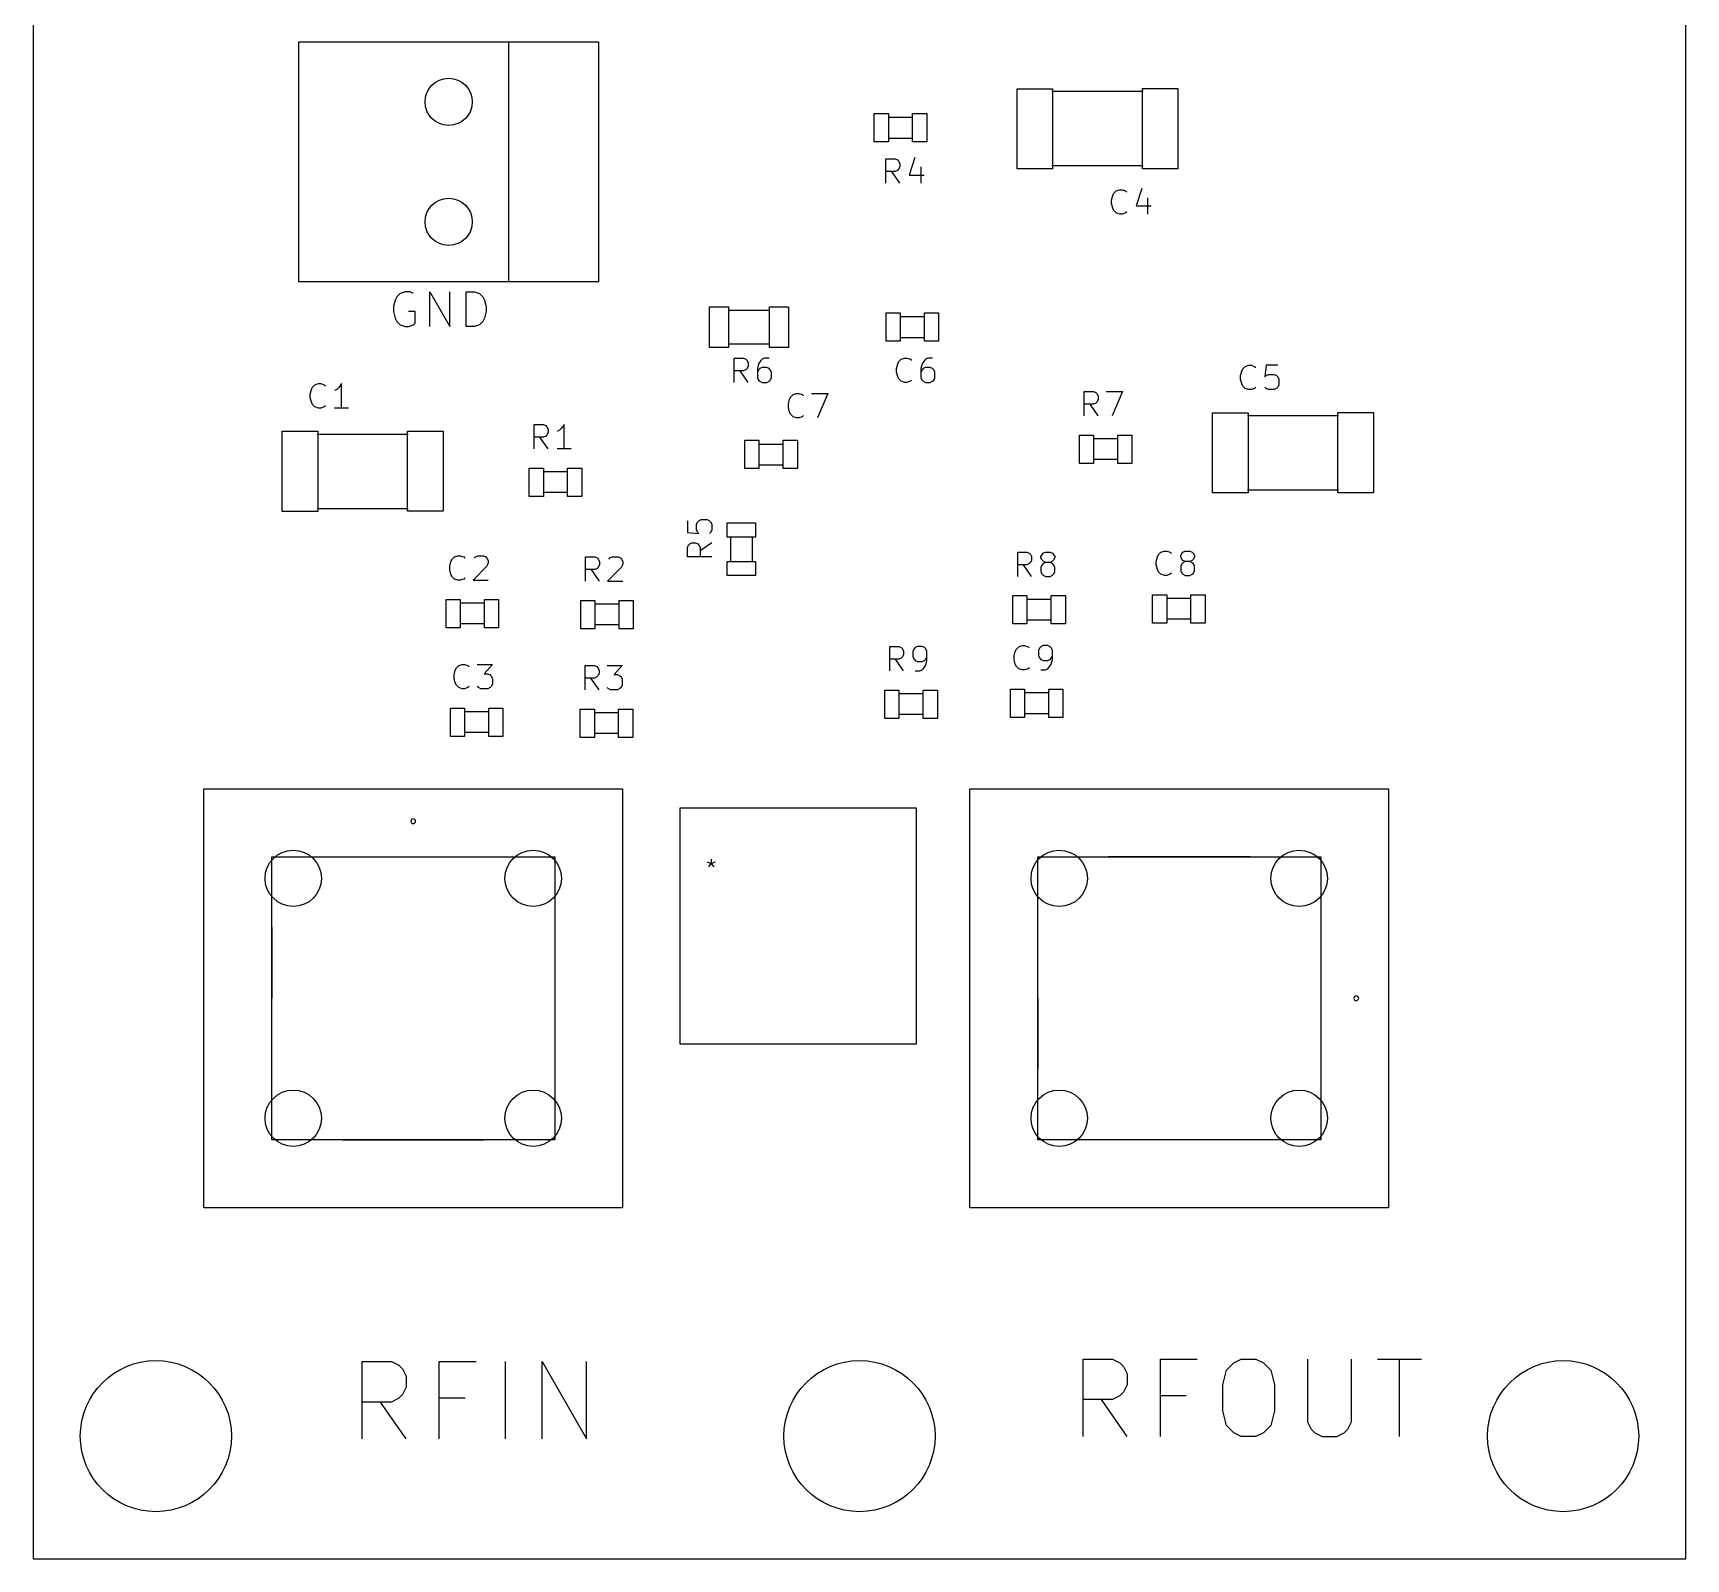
# Model space of a CAD drawing. Header units: millimetres. Extents: x 0 to 35, y 0 to 64.9.
# Drawn here: x 0 to 35, y 0 to 32.31 of the extents above; entities that cross this region are included whole.
import ezdxf

# ---------------------------------------------------------------- set-up
doc = ezdxf.new("R2010")
doc.units = ezdxf.units.MM
for name, color, linetype, true_color in [('Edge.Cuts', 254, 'CONTINUOUS', 0xd0d2cd), ('F.Fab', 9, 'CONTINUOUS', 0xafafaf), ('F.Silkscreen', 41, 'CONTINUOUS', 0xf2eda1)]:
    doc.layers.add(name, color=color, linetype=linetype, true_color=true_color)

msp = doc.modelspace()

# ---------------------------------------------------------------- linework, layer by layer
at = {"layer": 'Edge.Cuts', "linetype": 'CONTINUOUS'}
for p, q in [((0, 60), (0, 0)), ((35, 0), (35, 60)), ((0, 0), (35, 0))]:
    msp.add_line(p, q, dxfattribs=at)
at = {"layer": 'Edge.Cuts'}
for centre, radius in [((8.8, 30.85), 0.5), ((8.8, 28.31), 0.5), ((5.51, 14.41), 0.5969), ((10.59, 14.41), 0.5969), ((21.73, 14.41), 0.5969), ((26.81, 14.41), 0.5969), ((5.51, 9.33), 0.5969), ((10.59, 9.33), 0.5969), ((21.73, 9.33), 0.5969), ((26.81, 9.33), 0.5969), ((2.6, 2.6), 1.599999), ((17.5, 2.6), 1.599999), ((32.4, 2.6), 1.599999)]:
    msp.add_circle(centre, radius, dxfattribs=at)
at = {"layer": 'F.Fab', "linetype": 'CONTINUOUS'}
for p, q in [((20.8382, 29.4291), (20.8382, 31.1291)), ((20.8382, 31.1291), (21.5883, 31.1291)), ((23.505, 31.067), (21.575, 31.067)), ((21.5883, 31.1291), (21.5883, 29.4291)), ((23.4917, 29.4309), (23.4917, 31.1309)), ((23.4917, 31.1309), (24.2418, 31.1309)), ((24.2418, 31.1309), (24.2418, 29.4309)), ((17.8112, 30.0049), (17.8112, 30.6048)), ((17.8112, 30.6048), (18.1112, 30.6048)), ((18.1112, 30.6048), (18.1112, 30.0049)), ((18.125, 30.524), (18.615, 30.524)), ((18.624, 30.0049), (18.624, 30.6048)), ((18.624, 30.6048), (18.924, 30.6048)), ((18.924, 30.6048), (18.924, 30.0049)), ((18.1112, 30.0049), (17.8112, 30.0049)), ((18.615, 30.076), (18.125, 30.076)), ((18.924, 30.0049), (18.624, 30.0049)), ((21.5883, 29.4291), (20.8382, 29.4291)), ((23.505, 29.493), (21.575, 29.493)), ((24.2418, 29.4309), (23.4917, 29.4309)), ((14.3218, 25.6482), (14.3218, 26.5118)), ((14.3218, 26.5118), (14.7282, 26.5118)), ((15.592, 26.436), (14.728, 26.436)), ((14.7282, 26.5118), (14.7282, 25.6482)), ((15.5918, 25.6482), (15.5918, 26.5118)), ((15.5918, 26.5118), (15.9982, 26.5118)), ((15.9982, 26.5118), (15.9982, 25.6482)), ((18.0612, 25.7849), (18.0612, 26.3848)), ((18.0612, 26.3848), (18.3612, 26.3848)), ((18.3612, 26.3848), (18.3612, 25.7849)), ((18.375, 26.304), (18.865, 26.304)), ((18.874, 25.7849), (18.874, 26.3848)), ((18.874, 26.3848), (19.174, 26.3848)), ((19.174, 26.3848), (19.174, 25.7849)), ((14.7282, 25.6482), (14.3218, 25.6482)), ((14.728, 25.724), (15.592, 25.724)), ((15.9982, 25.6482), (15.5918, 25.6482)), ((18.3612, 25.7849), (18.0612, 25.7849)), ((18.865, 25.856), (18.375, 25.856)), ((19.174, 25.7849), (18.874, 25.7849)), ((24.9782, 22.5691), (24.9782, 24.2691)), ((24.9782, 24.2691), (25.7283, 24.2691)), ((25.715, 24.207), (27.645, 24.207)), ((25.7283, 24.2691), (25.7283, 22.5691)), ((27.6317, 22.5709), (27.6317, 24.2709)), ((27.6317, 24.2709), (28.3818, 24.2709)), ((28.3818, 24.2709), (28.3818, 22.5709)), ((5.2782, 22.1791), (5.2782, 23.8791)), ((5.2782, 23.8791), (6.0283, 23.8791)), ((6.015, 23.817), (7.945, 23.817)), ((6.0283, 23.8791), (6.0283, 22.1791)), ((7.9317, 22.1809), (7.9317, 23.8809)), ((7.9317, 23.8809), (8.6818, 23.8809)), ((8.6818, 23.8809), (8.6818, 22.1809)), ((15.0712, 23.0849), (15.0712, 23.6848)), ((15.0712, 23.6848), (15.3712, 23.6848)), ((15.3712, 23.6848), (15.3712, 23.0849)), ((15.385, 23.604), (15.875, 23.604)), ((15.884, 23.0849), (15.884, 23.6848)), ((15.884, 23.6848), (16.184, 23.6848)), ((16.184, 23.6848), (16.184, 23.0849)), ((22.156, 23.1952), (22.156, 23.7951)), ((22.156, 23.7951), (22.456, 23.7951)), ((22.456, 23.7951), (22.456, 23.1952)), ((22.465, 23.724), (22.955, 23.724)), ((22.9688, 23.1952), (22.9688, 23.7951)), ((22.9688, 23.7951), (23.2688, 23.7951)), ((23.2688, 23.7951), (23.2688, 23.1952)), ((15.875, 23.156), (15.385, 23.156)), ((22.456, 23.1952), (22.156, 23.1952)), ((22.955, 23.276), (22.465, 23.276)), ((23.2688, 23.1952), (22.9688, 23.1952)), ((10.506, 22.4952), (10.506, 23.0951)), ((10.506, 23.0951), (10.806, 23.0951)), ((10.806, 23.0951), (10.806, 22.4952)), ((10.815, 23.024), (11.305, 23.024)), ((11.3188, 22.4952), (11.3188, 23.0951)), ((11.3188, 23.0951), (11.6188, 23.0951)), ((11.6188, 23.0951), (11.6188, 22.4952)), ((15.3712, 23.0849), (15.0712, 23.0849)), ((16.184, 23.0849), (15.884, 23.0849)), ((10.806, 22.4952), (10.506, 22.4952)), ((11.305, 22.576), (10.815, 22.576)), ((11.6188, 22.4952), (11.3188, 22.4952)), ((25.7283, 22.5691), (24.9782, 22.5691)), ((25.715, 22.633), (27.645, 22.633)), ((28.3818, 22.5709), (27.6317, 22.5709)), ((6.0283, 22.1791), (5.2782, 22.1791)), ((6.015, 22.243), (7.945, 22.243)), ((8.6818, 22.1809), (7.9317, 22.1809)), ((14.6952, 21.634), (14.6952, 21.934)), ((14.6952, 21.934), (15.2951, 21.934)), ((15.2951, 21.934), (15.2951, 21.634)), ((15.2951, 21.634), (14.6952, 21.634)), ((14.776, 21.135), (14.776, 21.625)), ((15.224, 21.625), (15.224, 21.135)), ((14.6952, 20.8212), (14.6952, 21.1212)), ((14.6952, 21.1212), (15.2951, 21.1212)), ((15.2951, 21.1212), (15.2951, 20.8212)), ((15.2951, 20.8212), (14.6952, 20.8212)), ((8.746, 19.7152), (8.746, 20.3151)), ((8.746, 20.3151), (9.046, 20.3151)), ((9.046, 20.3151), (9.046, 19.7152)), ((9.5588, 19.7152), (9.5588, 20.3151)), ((9.5588, 20.3151), (9.8588, 20.3151)), ((9.8588, 20.3151), (9.8588, 19.7152)), ((20.746, 19.7952), (20.746, 20.3951)), ((20.746, 20.3951), (21.046, 20.3951)), ((21.046, 20.3951), (21.046, 19.7952)), ((21.055, 20.324), (21.545, 20.324)), ((21.5588, 19.7952), (21.5588, 20.3951)), ((21.5588, 20.3951), (21.8588, 20.3951)), ((21.8588, 20.3951), (21.8588, 19.7952)), ((23.706, 19.8152), (23.706, 20.4151)), ((23.706, 20.4151), (24.006, 20.4151)), ((24.006, 20.4151), (24.006, 19.8152)), ((24.015, 20.344), (24.505, 20.344)), ((24.5188, 19.8152), (24.5188, 20.4151)), ((24.5188, 20.4151), (24.8188, 20.4151)), ((24.8188, 20.4151), (24.8188, 19.8152)), ((9.055, 20.244), (9.545, 20.244)), ((11.596, 19.6952), (11.596, 20.2951)), ((11.596, 20.2951), (11.896, 20.2951)), ((11.896, 20.2951), (11.896, 19.6952)), ((11.905, 20.224), (12.395, 20.224)), ((12.4088, 19.6952), (12.4088, 20.2951)), ((12.4088, 20.2951), (12.7088, 20.2951)), ((12.7088, 20.2951), (12.7088, 19.6952)), ((9.046, 19.7152), (8.746, 19.7152)), ((9.545, 19.796), (9.055, 19.796)), ((9.8588, 19.7152), (9.5588, 19.7152)), ((11.896, 19.6952), (11.596, 19.6952)), ((12.395, 19.776), (11.905, 19.776)), ((12.7088, 19.6952), (12.4088, 19.6952)), ((21.046, 19.7952), (20.746, 19.7952)), ((21.545, 19.876), (21.055, 19.876)), ((21.8588, 19.7952), (21.5588, 19.7952)), ((24.006, 19.8152), (23.706, 19.8152)), ((24.505, 19.896), (24.015, 19.896)), ((24.8188, 19.8152), (24.5188, 19.8152)), ((18.036, 17.7952), (18.036, 18.3951)), ((18.036, 18.3951), (18.336, 18.3951)), ((18.336, 18.3951), (18.336, 17.7952)), ((18.345, 18.324), (18.835, 18.324)), ((18.8488, 17.7952), (18.8488, 18.3951)), ((18.8488, 18.3951), (19.1488, 18.3951)), ((19.1488, 18.3951), (19.1488, 17.7952)), ((20.696, 17.8152), (20.696, 18.4151)), ((20.696, 18.4151), (20.996, 18.4151)), ((20.996, 18.4151), (20.996, 17.8152)), ((21.005, 18.344), (21.495, 18.344)), ((21.5088, 17.8152), (21.5088, 18.4151)), ((21.5088, 18.4151), (21.8088, 18.4151)), ((21.8088, 18.4151), (21.8088, 17.8152)), ((8.836, 17.4152), (8.836, 18.0151)), ((8.836, 18.0151), (9.136, 18.0151)), ((9.136, 18.0151), (9.136, 17.4152)), ((9.145, 17.944), (9.635, 17.944)), ((9.6488, 17.4152), (9.6488, 18.0151)), ((9.6488, 18.0151), (9.9488, 18.0151)), ((9.9488, 18.0151), (9.9488, 17.4152)), ((11.586, 17.3952), (11.586, 17.9951)), ((11.586, 17.9951), (11.886, 17.9951)), ((11.886, 17.9951), (11.886, 17.3952)), ((11.895, 17.924), (12.385, 17.924)), ((12.3988, 17.3952), (12.3988, 17.9951)), ((12.3988, 17.9951), (12.6988, 17.9951)), ((12.6988, 17.9951), (12.6988, 17.3952)), ((18.835, 17.876), (18.345, 17.876)), ((21.495, 17.896), (21.005, 17.896)), ((18.336, 17.7952), (18.036, 17.7952)), ((19.1488, 17.7952), (18.8488, 17.7952)), ((20.996, 17.8152), (20.696, 17.8152)), ((21.8088, 17.8152), (21.5088, 17.8152)), ((9.136, 17.4152), (8.836, 17.4152)), ((9.635, 17.496), (9.145, 17.496)), ((9.9488, 17.4152), (9.6488, 17.4152)), ((11.886, 17.3952), (11.586, 17.3952)), ((12.385, 17.476), (11.895, 17.476)), ((12.6988, 17.3952), (12.3988, 17.3952)), ((3.615, 16.305), (12.485, 16.305)), ((3.615, 7.435), (3.615, 16.305)), ((12.485, 16.305), (12.485, 7.435)), ((19.835, 16.305), (28.705, 16.305)), ((19.835, 7.435), (19.835, 16.305)), ((28.705, 16.305), (28.705, 7.435)), ((13.7, 15.9), (18.7, 15.9)), ((13.7, 10.9), (13.7, 15.9)), ((18.7, 15.9), (18.7, 10.9)), ((5.053, 14.867), (11.047, 14.867)), ((5.053, 8.873), (5.053, 14.867)), ((11.047, 14.867), (11.047, 8.873)), ((21.273, 14.867), (27.267, 14.867)), ((21.273, 8.873), (21.273, 14.867)), ((27.267, 14.867), (27.267, 8.873)), ((18.7, 10.9), (13.7, 10.9)), ((11.047, 8.873), (5.053, 8.873)), ((27.267, 8.873), (21.273, 8.873)), ((12.485, 7.435), (3.615, 7.435)), ((28.705, 7.435), (19.835, 7.435))]:
    msp.add_line(p, q, dxfattribs=at)
at = {"layer": 'F.Fab'}
for centre, radius in [((8.8, 30.85), 0.5), ((8.8, 28.31), 0.5), ((5.51, 14.41), 0.5969), ((10.59, 14.41), 0.5969), ((21.73, 14.41), 0.5969), ((26.81, 14.41), 0.5969), ((5.51, 9.33), 0.5969), ((10.59, 9.33), 0.5969), ((21.73, 9.33), 0.5969), ((26.81, 9.33), 0.5969), ((2.6, 2.6), 1.599999), ((17.5, 2.6), 1.599999), ((32.4, 2.6), 1.599999)]:
    msp.add_circle(centre, radius, dxfattribs=at)
at = {"layer": 'F.Silkscreen', "linetype": 'CONTINUOUS'}
for p, q in [((5.625, 32.12), (10.07, 32.12)), ((5.625, 27.04), (5.625, 32.12)), ((10.07, 32.12), (10.07, 27.04)), ((10.07, 32.12), (11.975, 32.12)), ((11.975, 32.12), (11.975, 27.04)), ((18.058715, 29.129155), (18.058715, 29.645283)), ((18.058715, 29.645283), (18.255335, 29.645283)), ((18.255335, 29.645283), (18.30449, 29.620705)), ((18.30449, 29.620705), (18.329068, 29.596128)), ((18.329068, 29.424085), (18.30449, 29.399508)), ((18.329068, 29.596128), (18.353645, 29.546973)), ((18.353645, 29.47324), (18.329068, 29.424085)), ((18.353645, 29.546973), (18.353645, 29.47324)), ((18.673153, 29.669861), (18.550266, 29.301198)), ((18.796041, 29.47324), (18.796041, 29.129155)), ((18.255335, 29.37493), (18.058715, 29.37493)), ((18.353645, 29.129155), (18.181603, 29.37493)), ((18.30449, 29.399508), (18.255335, 29.37493)), ((18.550266, 29.301198), (18.869773, 29.301198)), ((22.839138, 28.769085), (22.863715, 28.867395)), ((22.839138, 28.695353), (22.839138, 28.769085)), ((22.863715, 28.867395), (22.888293, 28.91655)), ((22.888293, 28.91655), (22.937448, 28.965705)), ((22.937448, 28.965705), (23.01118, 28.990283)), ((23.01118, 28.990283), (23.060335, 28.990283)), ((23.060335, 28.990283), (23.134068, 28.965705)), ((23.134068, 28.965705), (23.158645, 28.941128)), ((23.478153, 29.014861), (23.355266, 28.646198)), ((23.601041, 28.81824), (23.601041, 28.474155)), ((22.863715, 28.597043), (22.839138, 28.695353)), ((22.888293, 28.547888), (22.863715, 28.597043)), ((22.937448, 28.498733), (22.888293, 28.547888)), ((23.01118, 28.474155), (22.937448, 28.498733)), ((23.060335, 28.474155), (23.01118, 28.474155)), ((23.134068, 28.498733), (23.060335, 28.474155)), ((23.158645, 28.52331), (23.134068, 28.498733)), ((23.355266, 28.646198), (23.674773, 28.646198)), ((10.07, 27.04), (5.625, 27.04)), ((11.975, 27.04), (10.07, 27.04)), ((7.667343, 26.654162), (7.632295, 26.513971)), ((7.70239, 26.724257), (7.667343, 26.654162)), ((7.772485, 26.794352), (7.70239, 26.724257)), ((7.877628, 26.8294), (7.772485, 26.794352)), ((7.982771, 26.8294), (7.877628, 26.8294)), ((8.052866, 26.794352), (7.982771, 26.8294)), ((8.403343, 26.0934), (8.403343, 26.8294)), ((8.403343, 26.8294), (8.823914, 26.0934)), ((8.823914, 26.0934), (8.823914, 26.8294)), ((9.174391, 26.0934), (9.174391, 26.8294)), ((9.174391, 26.8294), (9.349629, 26.8294)), ((9.349629, 26.8294), (9.454772, 26.794352)), ((9.454772, 26.794352), (9.524867, 26.724257)), ((9.524867, 26.724257), (9.559914, 26.654162)), ((9.559914, 26.654162), (9.594962, 26.513971)), ((7.632295, 26.513971), (7.632295, 26.408828)), ((7.632295, 26.408828), (7.667343, 26.268638)), ((7.667343, 26.268638), (7.70239, 26.198543)), ((8.087914, 26.408828), (7.947724, 26.408828)), ((8.087914, 26.163495), (8.087914, 26.408828)), ((9.559914, 26.268638), (9.524867, 26.198543)), ((9.594962, 26.408828), (9.559914, 26.268638)), ((9.594962, 26.513971), (9.594962, 26.408828)), ((7.70239, 26.198543), (7.772485, 26.128448)), ((7.772485, 26.128448), (7.877628, 26.0934)), ((7.877628, 26.0934), (7.947724, 26.0934)), ((7.947724, 26.0934), (8.052866, 26.128448)), ((8.052866, 26.128448), (8.087914, 26.163495)), ((9.349629, 26.0934), (9.174391, 26.0934)), ((9.454772, 26.128448), (9.349629, 26.0934)), ((9.524867, 26.198543), (9.454772, 26.128448)), ((14.848715, 24.909155), (14.848715, 25.425283)), ((14.848715, 25.425283), (15.045335, 25.425283)), ((15.045335, 25.425283), (15.09449, 25.400705)), ((15.09449, 25.400705), (15.119068, 25.376128)), ((15.119068, 25.204085), (15.09449, 25.179508)), ((15.119068, 25.376128), (15.143645, 25.326973)), ((15.143645, 25.25324), (15.119068, 25.204085)), ((15.143645, 25.326973), (15.143645, 25.25324)), ((15.364843, 25.302395), (15.340266, 25.204085)), ((15.340266, 25.204085), (15.340266, 25.007465)), ((15.413998, 25.376128), (15.364843, 25.302395)), ((15.389421, 25.204085), (15.364843, 25.179508)), ((15.438576, 25.228663), (15.389421, 25.204085)), ((15.438576, 25.400705), (15.413998, 25.376128)), ((15.487731, 25.425283), (15.438576, 25.400705)), ((15.536886, 25.228663), (15.438576, 25.228663)), ((15.586041, 25.425283), (15.487731, 25.425283)), ((15.586041, 25.204085), (15.536886, 25.228663)), ((15.610618, 25.179508), (15.586041, 25.204085)), ((18.284138, 25.204085), (18.308715, 25.302395)), ((18.284138, 25.130353), (18.284138, 25.204085)), ((18.308715, 25.302395), (18.333293, 25.35155)), ((18.333293, 25.35155), (18.382448, 25.400705)), ((18.382448, 25.400705), (18.45618, 25.425283)), ((18.45618, 25.425283), (18.505335, 25.425283)), ((18.505335, 25.425283), (18.579068, 25.400705)), ((18.579068, 25.400705), (18.603645, 25.376128)), ((18.824843, 25.302395), (18.800266, 25.204085)), ((18.800266, 25.204085), (18.800266, 25.007465)), ((18.873998, 25.376128), (18.824843, 25.302395)), ((18.849421, 25.204085), (18.824843, 25.179508)), ((18.898576, 25.228663), (18.849421, 25.204085)), ((18.898576, 25.400705), (18.873998, 25.376128)), ((18.947731, 25.425283), (18.898576, 25.400705)), ((18.996886, 25.228663), (18.898576, 25.228663)), ((19.046041, 25.425283), (18.947731, 25.425283)), ((19.046041, 25.204085), (18.996886, 25.228663)), ((19.070618, 25.179508), (19.046041, 25.204085)), ((25.594381, 25.151264), (25.618959, 25.200419)), ((25.618959, 25.200419), (25.668114, 25.249574)), ((25.668114, 25.249574), (25.741846, 25.274152)), ((25.741846, 25.274152), (25.791001, 25.274152)), ((25.791001, 25.274152), (25.864734, 25.249574)), ((25.864734, 25.249574), (25.889311, 25.224997)), ((26.110509, 25.274152), (26.085932, 25.028377)), ((26.356284, 25.274152), (26.110509, 25.274152)), ((5.918959, 24.810419), (5.968114, 24.859574)), ((5.968114, 24.859574), (6.041846, 24.884152)), ((6.041846, 24.884152), (6.091001, 24.884152)), ((6.091001, 24.884152), (6.164734, 24.859574)), ((6.164734, 24.859574), (6.189311, 24.834997)), ((6.533397, 24.884152), (6.484242, 24.810419)), ((6.533397, 24.368024), (6.533397, 24.884152)), ((15.045335, 25.15493), (14.848715, 25.15493)), ((15.143645, 24.909155), (14.971603, 25.15493)), ((15.09449, 25.179508), (15.045335, 25.15493)), ((15.364843, 25.179508), (15.340266, 25.130353)), ((15.340266, 25.007465), (15.364843, 24.95831)), ((15.364843, 24.95831), (15.389421, 24.933733)), ((15.389421, 24.933733), (15.438576, 24.909155)), ((15.438576, 24.909155), (15.536886, 24.909155)), ((15.536886, 24.909155), (15.586041, 24.933733)), ((15.586041, 24.933733), (15.610618, 24.95831)), ((15.635196, 25.130353), (15.610618, 25.179508)), ((15.610618, 24.95831), (15.635196, 25.007465)), ((15.635196, 25.007465), (15.635196, 25.130353)), ((18.308715, 25.032043), (18.284138, 25.130353)), ((18.333293, 24.982888), (18.308715, 25.032043)), ((18.382448, 24.933733), (18.333293, 24.982888)), ((18.45618, 24.909155), (18.382448, 24.933733)), ((18.505335, 24.909155), (18.45618, 24.909155)), ((18.579068, 24.933733), (18.505335, 24.909155)), ((18.603645, 24.95831), (18.579068, 24.933733)), ((18.824843, 25.179508), (18.800266, 25.130353)), ((18.800266, 25.007465), (18.824843, 24.95831)), ((18.824843, 24.95831), (18.849421, 24.933733)), ((18.849421, 24.933733), (18.898576, 24.909155)), ((18.898576, 24.909155), (18.996886, 24.909155)), ((18.996886, 24.909155), (19.046041, 24.933733)), ((19.046041, 24.933733), (19.070618, 24.95831)), ((19.095196, 25.130353), (19.070618, 25.179508)), ((19.070618, 24.95831), (19.095196, 25.007465)), ((19.095196, 25.007465), (19.095196, 25.130353)), ((25.569804, 25.052954), (25.594381, 25.151264)), ((25.569804, 24.979222), (25.569804, 25.052954)), ((25.594381, 24.880912), (25.569804, 24.979222)), ((25.618959, 24.831757), (25.594381, 24.880912)), ((26.085932, 25.028377), (26.110509, 25.052954)), ((26.110509, 25.052954), (26.159664, 25.077532)), ((26.159664, 25.077532), (26.282552, 25.077532)), ((26.282552, 25.077532), (26.331707, 25.052954)), ((26.331707, 25.052954), (26.356284, 25.028377)), ((26.356284, 25.028377), (26.380862, 24.979222)), ((26.380862, 24.856334), (26.356284, 24.807179)), ((26.380862, 24.979222), (26.380862, 24.856334)), ((5.869804, 24.662954), (5.894381, 24.761264)), ((5.869804, 24.589222), (5.869804, 24.662954)), ((5.894381, 24.490912), (5.869804, 24.589222)), ((5.894381, 24.761264), (5.918959, 24.810419)), ((6.435087, 24.761264), (6.385932, 24.736687)), ((6.484242, 24.810419), (6.435087, 24.761264)), ((15.994138, 24.454085), (16.018715, 24.552395)), ((16.018715, 24.552395), (16.043293, 24.60155)), ((16.043293, 24.60155), (16.092448, 24.650705)), ((16.092448, 24.650705), (16.16618, 24.675283)), ((16.16618, 24.675283), (16.215335, 24.675283)), ((16.215335, 24.675283), (16.289068, 24.650705)), ((16.289068, 24.650705), (16.313645, 24.626128)), ((16.485688, 24.675283), (16.829773, 24.675283)), ((16.829773, 24.675283), (16.608576, 24.159155)), ((22.259381, 24.203024), (22.259381, 24.719152)), ((22.259381, 24.719152), (22.456001, 24.719152)), ((22.456001, 24.719152), (22.505156, 24.694574)), ((22.505156, 24.694574), (22.529734, 24.669997)), ((22.529734, 24.669997), (22.554311, 24.620842)), ((22.554311, 24.547109), (22.529734, 24.497954)), ((22.554311, 24.620842), (22.554311, 24.547109)), ((22.726354, 24.719152), (23.070439, 24.719152)), ((23.070439, 24.719152), (22.849242, 24.203024)), ((25.668114, 24.782602), (25.618959, 24.831757)), ((25.741846, 24.758024), (25.668114, 24.782602)), ((25.791001, 24.758024), (25.741846, 24.758024)), ((25.864734, 24.782602), (25.791001, 24.758024)), ((25.889311, 24.807179), (25.864734, 24.782602)), ((26.110509, 24.782602), (26.085932, 24.807179)), ((26.159664, 24.758024), (26.110509, 24.782602)), ((26.282552, 24.758024), (26.159664, 24.758024)), ((26.331707, 24.782602), (26.282552, 24.758024)), ((26.356284, 24.807179), (26.331707, 24.782602)), ((5.918959, 24.441757), (5.894381, 24.490912)), ((5.968114, 24.392602), (5.918959, 24.441757)), ((6.041846, 24.368024), (5.968114, 24.392602)), ((6.091001, 24.368024), (6.041846, 24.368024)), ((6.164734, 24.392602), (6.091001, 24.368024)), ((6.189311, 24.417179), (6.164734, 24.392602)), ((6.680862, 24.368024), (6.385932, 24.368024)), ((15.994138, 24.380353), (15.994138, 24.454085)), ((16.018715, 24.282043), (15.994138, 24.380353)), ((16.043293, 24.232888), (16.018715, 24.282043)), ((16.092448, 24.183733), (16.043293, 24.232888)), ((16.16618, 24.159155), (16.092448, 24.183733)), ((16.215335, 24.159155), (16.16618, 24.159155)), ((16.289068, 24.183733), (16.215335, 24.159155)), ((16.313645, 24.20831), (16.289068, 24.183733)), ((22.456001, 24.448799), (22.259381, 24.448799)), ((22.554311, 24.203024), (22.382269, 24.448799)), ((22.505156, 24.473377), (22.456001, 24.448799)), ((22.529734, 24.497954), (22.505156, 24.473377)), ((10.609381, 23.503024), (10.609381, 24.019152)), ((10.609381, 24.019152), (10.806001, 24.019152)), ((10.806001, 24.019152), (10.855156, 23.994574)), ((10.855156, 23.994574), (10.879734, 23.969997)), ((10.879734, 23.969997), (10.904311, 23.920842)), ((10.904311, 23.847109), (10.879734, 23.797954)), ((10.904311, 23.920842), (10.904311, 23.847109)), ((11.150087, 23.896264), (11.100932, 23.871687)), ((11.199242, 23.945419), (11.150087, 23.896264)), ((11.248397, 24.019152), (11.199242, 23.945419)), ((11.248397, 23.503024), (11.248397, 24.019152)), ((10.806001, 23.748799), (10.609381, 23.748799)), ((10.904311, 23.503024), (10.732269, 23.748799)), ((10.855156, 23.773377), (10.806001, 23.748799)), ((10.879734, 23.797954), (10.855156, 23.773377)), ((11.395862, 23.503024), (11.100932, 23.503024)), ((13.854716, 21.980618), (13.854716, 21.734843)), ((13.854716, 21.734843), (14.100491, 21.710266)), ((14.051336, 21.906886), (14.075914, 21.956041)), ((14.051336, 21.783998), (14.051336, 21.906886)), ((14.075914, 21.734843), (14.051336, 21.783998)), ((14.075914, 21.956041), (14.100491, 21.980618)), ((14.100491, 21.710266), (14.075914, 21.734843)), ((14.100491, 21.980618), (14.149646, 22.005196)), ((14.149646, 22.005196), (14.272534, 22.005196)), ((14.272534, 22.005196), (14.321689, 21.980618)), ((14.321689, 21.980618), (14.346267, 21.956041)), ((14.346267, 21.734843), (14.321689, 21.710266)), ((14.346267, 21.956041), (14.370844, 21.906886)), ((14.370844, 21.783998), (14.346267, 21.734843)), ((14.370844, 21.906886), (14.370844, 21.783998)), ((13.854716, 21.415335), (13.879294, 21.46449)), ((13.854716, 21.218715), (13.854716, 21.415335)), ((13.879294, 21.46449), (13.903871, 21.489068)), ((13.903871, 21.489068), (13.953026, 21.513645)), ((13.953026, 21.513645), (14.026759, 21.513645)), ((14.026759, 21.513645), (14.075914, 21.489068)), ((14.075914, 21.489068), (14.100491, 21.46449)), ((14.100491, 21.46449), (14.125069, 21.415335)), ((14.370844, 21.513645), (14.125069, 21.341603)), ((14.125069, 21.415335), (14.125069, 21.218715)), ((8.824804, 21.017954), (8.849381, 21.116264)), ((8.824804, 20.944222), (8.824804, 21.017954)), ((8.849381, 21.116264), (8.873959, 21.165419)), ((8.873959, 21.165419), (8.923114, 21.214574)), ((8.923114, 21.214574), (8.996846, 21.239152)), ((8.996846, 21.239152), (9.046001, 21.239152)), ((9.046001, 21.239152), (9.119734, 21.214574)), ((9.119734, 21.214574), (9.144311, 21.189997)), ((9.611284, 21.017954), (9.316354, 20.723024)), ((9.340932, 21.189997), (9.365509, 21.214574)), ((9.365509, 21.214574), (9.414664, 21.239152)), ((9.414664, 21.239152), (9.537552, 21.239152)), ((9.537552, 21.239152), (9.586707, 21.214574)), ((9.586707, 21.214574), (9.611284, 21.189997)), ((9.611284, 21.189997), (9.635862, 21.140842)), ((9.635862, 21.091687), (9.611284, 21.017954)), ((9.635862, 21.140842), (9.635862, 21.091687)), ((11.699381, 20.703024), (11.699381, 21.219152)), ((11.699381, 21.219152), (11.896001, 21.219152)), ((11.896001, 21.219152), (11.945156, 21.194574)), ((11.945156, 21.194574), (11.969734, 21.169997)), ((11.969734, 21.169997), (11.994311, 21.120842)), ((11.994311, 21.047109), (11.969734, 20.997954)), ((11.994311, 21.120842), (11.994311, 21.047109)), ((12.190932, 21.169997), (12.215509, 21.194574)), ((12.215509, 21.194574), (12.264664, 21.219152)), ((12.264664, 21.219152), (12.387552, 21.219152)), ((12.387552, 21.219152), (12.436707, 21.194574)), ((12.436707, 21.194574), (12.461284, 21.169997)), ((12.461284, 21.169997), (12.485862, 21.120842)), ((12.485862, 21.071687), (12.461284, 20.997954)), ((12.485862, 21.120842), (12.485862, 21.071687)), ((14.370844, 21.218715), (13.854716, 21.218715)), ((20.849381, 20.803024), (20.849381, 21.319152)), ((20.849381, 21.319152), (21.046001, 21.319152)), ((21.046001, 21.048799), (20.849381, 21.048799)), ((21.144311, 20.803024), (20.972269, 21.048799)), ((21.046001, 21.319152), (21.095156, 21.294574)), ((21.095156, 21.073377), (21.046001, 21.048799)), ((21.095156, 21.294574), (21.119734, 21.269997)), ((21.119734, 21.097954), (21.095156, 21.073377)), ((21.119734, 21.269997), (21.144311, 21.220842)), ((21.144311, 21.147109), (21.119734, 21.097954)), ((21.144311, 21.220842), (21.144311, 21.147109)), ((21.340932, 21.220842), (21.365509, 21.269997)), ((21.340932, 21.196264), (21.340932, 21.220842)), ((21.365509, 21.147109), (21.340932, 21.196264)), ((21.365509, 21.048799), (21.340932, 20.999644)), ((21.365509, 21.269997), (21.390087, 21.294574)), ((21.390087, 21.122532), (21.365509, 21.147109)), ((21.390087, 21.073377), (21.365509, 21.048799)), ((21.390087, 21.294574), (21.439242, 21.319152)), ((21.439242, 21.097954), (21.390087, 21.122532)), ((21.439242, 21.097954), (21.390087, 21.073377)), ((21.439242, 21.319152), (21.537552, 21.319152)), ((21.537552, 21.097954), (21.439242, 21.097954)), ((21.537552, 21.319152), (21.586707, 21.294574)), ((21.586707, 21.122532), (21.537552, 21.097954)), ((21.586707, 21.073377), (21.537552, 21.097954)), ((21.586707, 21.294574), (21.611284, 21.269997)), ((21.611284, 21.147109), (21.586707, 21.122532)), ((21.611284, 21.048799), (21.586707, 21.073377)), ((21.611284, 21.269997), (21.635862, 21.220842)), ((21.635862, 21.196264), (21.611284, 21.147109)), ((21.635862, 20.999644), (21.611284, 21.048799)), ((21.635862, 21.220842), (21.635862, 21.196264)), ((23.784804, 21.117954), (23.809381, 21.216264)), ((23.784804, 21.044222), (23.784804, 21.117954)), ((23.809381, 20.945912), (23.784804, 21.044222)), ((23.809381, 21.216264), (23.833959, 21.265419)), ((23.833959, 21.265419), (23.883114, 21.314574)), ((23.883114, 21.314574), (23.956846, 21.339152)), ((23.956846, 21.339152), (24.006001, 21.339152)), ((24.006001, 21.339152), (24.079734, 21.314574)), ((24.079734, 21.314574), (24.104311, 21.289997)), ((24.300932, 21.240842), (24.325509, 21.289997)), ((24.300932, 21.216264), (24.300932, 21.240842)), ((24.325509, 21.167109), (24.300932, 21.216264)), ((24.325509, 21.068799), (24.300932, 21.019644)), ((24.300932, 21.019644), (24.300932, 20.921334)), ((24.325509, 21.289997), (24.350087, 21.314574)), ((24.350087, 21.142532), (24.325509, 21.167109)), ((24.350087, 21.093377), (24.325509, 21.068799)), ((24.350087, 21.314574), (24.399242, 21.339152)), ((24.399242, 21.117954), (24.350087, 21.142532)), ((24.399242, 21.117954), (24.350087, 21.093377)), ((24.399242, 21.339152), (24.497552, 21.339152)), ((24.497552, 21.117954), (24.399242, 21.117954)), ((24.497552, 21.339152), (24.546707, 21.314574)), ((24.546707, 21.142532), (24.497552, 21.117954)), ((24.546707, 21.093377), (24.497552, 21.117954)), ((24.546707, 21.314574), (24.571284, 21.289997)), ((24.571284, 21.167109), (24.546707, 21.142532)), ((24.571284, 21.068799), (24.546707, 21.093377)), ((24.571284, 21.289997), (24.595862, 21.240842)), ((24.595862, 21.216264), (24.571284, 21.167109)), ((24.595862, 21.019644), (24.571284, 21.068799)), ((24.595862, 21.240842), (24.595862, 21.216264)), ((24.595862, 20.921334), (24.595862, 21.019644)), ((8.849381, 20.845912), (8.824804, 20.944222)), ((8.873959, 20.796757), (8.849381, 20.845912)), ((8.923114, 20.747602), (8.873959, 20.796757)), ((8.996846, 20.723024), (8.923114, 20.747602)), ((9.046001, 20.723024), (8.996846, 20.723024)), ((9.119734, 20.747602), (9.046001, 20.723024)), ((9.144311, 20.772179), (9.119734, 20.747602)), ((9.316354, 20.723024), (9.635862, 20.723024)), ((11.896001, 20.948799), (11.699381, 20.948799)), ((11.994311, 20.703024), (11.822269, 20.948799)), ((11.945156, 20.973377), (11.896001, 20.948799)), ((11.969734, 20.997954), (11.945156, 20.973377)), ((12.461284, 20.997954), (12.166354, 20.703024)), ((12.166354, 20.703024), (12.485862, 20.703024)), ((21.340932, 20.999644), (21.340932, 20.901334)), ((21.340932, 20.901334), (21.365509, 20.852179)), ((21.365509, 20.852179), (21.390087, 20.827602)), ((21.390087, 20.827602), (21.439242, 20.803024)), ((21.439242, 20.803024), (21.537552, 20.803024)), ((21.537552, 20.803024), (21.586707, 20.827602)), ((21.586707, 20.827602), (21.611284, 20.852179)), ((21.611284, 20.852179), (21.635862, 20.901334)), ((21.635862, 20.901334), (21.635862, 20.999644)), ((23.833959, 20.896757), (23.809381, 20.945912)), ((23.883114, 20.847602), (23.833959, 20.896757)), ((23.956846, 20.823024), (23.883114, 20.847602)), ((24.006001, 20.823024), (23.956846, 20.823024)), ((24.079734, 20.847602), (24.006001, 20.823024)), ((24.104311, 20.872179), (24.079734, 20.847602)), ((24.300932, 20.921334), (24.325509, 20.872179)), ((24.325509, 20.872179), (24.350087, 20.847602)), ((24.350087, 20.847602), (24.399242, 20.823024)), ((24.399242, 20.823024), (24.497552, 20.823024)), ((24.497552, 20.823024), (24.546707, 20.847602)), ((24.546707, 20.847602), (24.571284, 20.872179)), ((24.571284, 20.872179), (24.595862, 20.921334)), ((18.139381, 18.803024), (18.139381, 19.319152)), ((18.139381, 19.319152), (18.336001, 19.319152)), ((18.336001, 19.319152), (18.385156, 19.294574)), ((18.385156, 19.294574), (18.409734, 19.269997)), ((18.409734, 19.269997), (18.434311, 19.220842)), ((18.655509, 19.269997), (18.630932, 19.220842)), ((18.680087, 19.294574), (18.655509, 19.269997)), ((18.729242, 19.319152), (18.680087, 19.294574)), ((18.827552, 19.319152), (18.729242, 19.319152)), ((18.876707, 19.294574), (18.827552, 19.319152)), ((18.901284, 19.269997), (18.876707, 19.294574)), ((18.925862, 19.220842), (18.901284, 19.269997)), ((20.799381, 19.216264), (20.823959, 19.265419)), ((20.823959, 19.265419), (20.873114, 19.314574)), ((20.873114, 19.314574), (20.946846, 19.339152)), ((20.946846, 19.339152), (20.996001, 19.339152)), ((20.996001, 19.339152), (21.069734, 19.314574)), ((21.069734, 19.314574), (21.094311, 19.289997)), ((21.315509, 19.289997), (21.290932, 19.240842)), ((21.340087, 19.314574), (21.315509, 19.289997)), ((21.389242, 19.339152), (21.340087, 19.314574)), ((21.487552, 19.339152), (21.389242, 19.339152)), ((21.536707, 19.314574), (21.487552, 19.339152)), ((21.561284, 19.289997), (21.536707, 19.314574)), ((21.585862, 19.240842), (21.561284, 19.289997)), ((8.963959, 18.865419), (9.013114, 18.914574)), ((9.013114, 18.914574), (9.086846, 18.939152)), ((9.086846, 18.939152), (9.136001, 18.939152)), ((9.136001, 18.939152), (9.209734, 18.914574)), ((9.209734, 18.914574), (9.234311, 18.889997)), ((9.406354, 18.939152), (9.725862, 18.939152)), ((9.725862, 18.939152), (9.553819, 18.742532)), ((11.689381, 18.403024), (11.689381, 18.919152)), ((11.689381, 18.919152), (11.886001, 18.919152)), ((11.886001, 18.919152), (11.935156, 18.894574)), ((12.156354, 18.919152), (12.475862, 18.919152)), ((12.475862, 18.919152), (12.303819, 18.722532)), ((18.336001, 19.048799), (18.139381, 19.048799)), ((18.434311, 18.803024), (18.262269, 19.048799)), ((18.385156, 19.073377), (18.336001, 19.048799)), ((18.409734, 19.097954), (18.385156, 19.073377)), ((18.434311, 19.147109), (18.409734, 19.097954)), ((18.434311, 19.220842), (18.434311, 19.147109)), ((18.630932, 19.220842), (18.630932, 19.097954)), ((18.630932, 19.097954), (18.655509, 19.048799)), ((18.655509, 19.048799), (18.680087, 19.024222)), ((18.680087, 19.024222), (18.729242, 18.999644)), ((18.729242, 18.999644), (18.827552, 18.999644)), ((18.827552, 18.999644), (18.876707, 19.024222)), ((18.852129, 18.852179), (18.901284, 18.925912)), ((18.876707, 19.024222), (18.901284, 19.048799)), ((18.901284, 19.048799), (18.925862, 19.097954)), ((18.901284, 18.925912), (18.925862, 19.024222)), ((18.925862, 19.024222), (18.925862, 19.220842)), ((20.774804, 19.117954), (20.799381, 19.216264)), ((20.774804, 19.044222), (20.774804, 19.117954)), ((20.799381, 18.945912), (20.774804, 19.044222)), ((20.823959, 18.896757), (20.799381, 18.945912)), ((21.290932, 19.240842), (21.290932, 19.117954)), ((21.290932, 19.117954), (21.315509, 19.068799)), ((21.315509, 19.068799), (21.340087, 19.044222)), ((21.340087, 19.044222), (21.389242, 19.019644)), ((21.389242, 19.019644), (21.487552, 19.019644)), ((21.487552, 19.019644), (21.536707, 19.044222)), ((21.512129, 18.872179), (21.561284, 18.945912)), ((21.536707, 19.044222), (21.561284, 19.068799)), ((21.561284, 19.068799), (21.585862, 19.117954)), ((21.561284, 18.945912), (21.585862, 19.044222)), ((21.585862, 19.044222), (21.585862, 19.240842)), ((8.914804, 18.717954), (8.939381, 18.816264)), ((8.914804, 18.644222), (8.914804, 18.717954)), ((8.939381, 18.545912), (8.914804, 18.644222)), ((8.939381, 18.816264), (8.963959, 18.865419)), ((9.553819, 18.742532), (9.627552, 18.742532)), ((9.627552, 18.742532), (9.676707, 18.717954)), ((9.676707, 18.717954), (9.701284, 18.693377)), ((9.701284, 18.693377), (9.725862, 18.644222)), ((9.725862, 18.644222), (9.725862, 18.521334)), ((11.886001, 18.648799), (11.689381, 18.648799)), ((11.984311, 18.403024), (11.812269, 18.648799)), ((11.935156, 18.673377), (11.886001, 18.648799)), ((11.935156, 18.894574), (11.959734, 18.869997)), ((11.959734, 18.697954), (11.935156, 18.673377)), ((11.959734, 18.869997), (11.984311, 18.820842)), ((11.984311, 18.747109), (11.959734, 18.697954)), ((11.984311, 18.820842), (11.984311, 18.747109)), ((12.303819, 18.722532), (12.377552, 18.722532)), ((12.377552, 18.722532), (12.426707, 18.697954)), ((12.426707, 18.697954), (12.451284, 18.673377)), ((12.451284, 18.673377), (12.475862, 18.624222)), ((12.475862, 18.624222), (12.475862, 18.501334)), ((18.680087, 18.803024), (18.778397, 18.803024)), ((18.778397, 18.803024), (18.827552, 18.827602)), ((18.827552, 18.827602), (18.852129, 18.852179)), ((20.873114, 18.847602), (20.823959, 18.896757)), ((20.946846, 18.823024), (20.873114, 18.847602)), ((20.996001, 18.823024), (20.946846, 18.823024)), ((21.069734, 18.847602), (20.996001, 18.823024)), ((21.094311, 18.872179), (21.069734, 18.847602)), ((21.340087, 18.823024), (21.438397, 18.823024)), ((21.438397, 18.823024), (21.487552, 18.847602)), ((21.487552, 18.847602), (21.512129, 18.872179)), ((8.963959, 18.496757), (8.939381, 18.545912)), ((9.013114, 18.447602), (8.963959, 18.496757)), ((9.086846, 18.423024), (9.013114, 18.447602)), ((9.136001, 18.423024), (9.086846, 18.423024)), ((9.209734, 18.447602), (9.136001, 18.423024)), ((9.234311, 18.472179), (9.209734, 18.447602)), ((9.430932, 18.447602), (9.406354, 18.472179)), ((9.480087, 18.423024), (9.430932, 18.447602)), ((9.627552, 18.423024), (9.480087, 18.423024)), ((9.676707, 18.447602), (9.627552, 18.423024)), ((9.701284, 18.472179), (9.676707, 18.447602)), ((9.725862, 18.521334), (9.701284, 18.472179)), ((12.180932, 18.427602), (12.156354, 18.452179)), ((12.230087, 18.403024), (12.180932, 18.427602)), ((12.377552, 18.403024), (12.230087, 18.403024)), ((12.426707, 18.427602), (12.377552, 18.403024)), ((12.451284, 18.452179), (12.426707, 18.427602)), ((12.475862, 18.501334), (12.451284, 18.452179)), ((6.55, 14.867), (9.55, 14.867)), ((14.273623, 14.762128), (14.361242, 14.727081)), ((14.308671, 14.656985), (14.361242, 14.727081)), ((14.361242, 14.8147), (14.361242, 14.727081)), ((14.361242, 14.727081), (14.448861, 14.762128)), ((14.361242, 14.727081), (14.413813, 14.656985)), ((25.77, 14.867), (22.77, 14.87)), ((5.053, 13.37), (5.05, 10.37)), ((11.047, 13.37), (11.047, 10.37)), ((21.27, 13.37), (21.273, 10.37)), ((27.267, 13.37), (27.267, 10.37)), ((6.55, 8.87), (9.55, 8.873)), ((25.77, 8.873), (22.77, 8.873)), ((22.234449, 2.593743), (22.234449, 4.229503)), ((22.234449, 4.229503), (22.857596, 4.229503)), ((22.857596, 4.229503), (23.013383, 4.15161)), ((23.870209, 2.593743), (23.870209, 4.229503)), ((23.870209, 4.229503), (24.649143, 4.229503)), ((25.428076, 4.15161), (25.583863, 4.229503)), ((25.583863, 4.229503), (25.895436, 4.229503)), ((25.895436, 4.229503), (26.051223, 4.15161)), ((26.985942, 4.229503), (26.985942, 2.905317)), ((27.920662, 2.905317), (27.920662, 4.229503)), ((28.465915, 4.229503), (29.400635, 4.229503)), ((28.933275, 2.593743), (28.933275, 4.229503)), ((6.965462, 2.543743), (6.965462, 4.179503)), ((6.965462, 4.179503), (7.588609, 4.179503)), ((7.588609, 4.179503), (7.744396, 4.10161)), ((7.744396, 4.10161), (7.822289, 4.023717)), ((7.822289, 4.023717), (7.900182, 3.86793)), ((7.900182, 3.86793), (7.900182, 3.63425)), ((8.601222, 2.543743), (8.601222, 4.179503)), ((8.601222, 4.179503), (9.380156, 4.179503)), ((10.003302, 2.543743), (10.003302, 4.179503)), ((10.782235, 2.543743), (10.782235, 4.179503)), ((10.782235, 4.179503), (11.716955, 2.543743)), ((11.716955, 2.543743), (11.716955, 4.179503)), ((23.013383, 4.15161), (23.091276, 4.073717)), ((23.091276, 4.073717), (23.169169, 3.91793)), ((23.169169, 3.91793), (23.169169, 3.68425)), ((25.194396, 3.68425), (25.272289, 3.995823)), ((25.272289, 3.995823), (25.428076, 4.15161)), ((26.051223, 4.15161), (26.207009, 3.995823)), ((26.207009, 3.995823), (26.284903, 3.68425)), ((7.900182, 3.63425), (7.822289, 3.478463)), ((23.091276, 3.528463), (23.013383, 3.45057)), ((23.169169, 3.68425), (23.091276, 3.528463)), ((25.194396, 3.138997), (25.194396, 3.68425)), ((26.284903, 3.68425), (26.284903, 3.138997)), ((7.588609, 3.322677), (6.965462, 3.322677)), ((7.900182, 2.543743), (7.354929, 3.322677)), ((7.744396, 3.40057), (7.588609, 3.322677)), ((7.822289, 3.478463), (7.744396, 3.40057)), ((9.146476, 3.40057), (8.601222, 3.40057)), ((22.857596, 3.372677), (22.234449, 3.372677)), ((23.169169, 2.593743), (22.623916, 3.372677)), ((23.013383, 3.45057), (22.857596, 3.372677)), ((24.415463, 3.45057), (23.870209, 3.45057)), ((25.272289, 2.827423), (25.194396, 3.138997)), ((25.428076, 2.671637), (25.272289, 2.827423)), ((26.207009, 2.827423), (26.051223, 2.671637)), ((26.284903, 3.138997), (26.207009, 2.827423)), ((26.985942, 2.905317), (27.063836, 2.74953)), ((27.842769, 2.74953), (27.920662, 2.905317)), ((25.583863, 2.593743), (25.428076, 2.671637)), ((25.895436, 2.593743), (25.583863, 2.593743)), ((26.051223, 2.671637), (25.895436, 2.593743)), ((27.063836, 2.74953), (27.141729, 2.671637)), ((27.141729, 2.671637), (27.297516, 2.593743)), ((27.297516, 2.593743), (27.609089, 2.593743)), ((27.609089, 2.593743), (27.764876, 2.671637)), ((27.764876, 2.671637), (27.842769, 2.74953))]:
    msp.add_line(p, q, dxfattribs=at)
at = {"layer": 'F.Silkscreen'}
for centre, radius in [((8.8, 30.85), 0.5), ((8.8, 28.31), 0.5), ((5.51, 14.41), 0.5969), ((10.59, 14.41), 0.5969), ((21.73, 14.41), 0.5969), ((26.81, 14.41), 0.5969), ((5.51, 9.33), 0.5969), ((10.59, 9.33), 0.5969), ((21.73, 9.33), 0.5969), ((26.81, 9.33), 0.5969), ((2.6, 2.6), 1.599999), ((17.5, 2.6), 1.599999), ((32.4, 2.6), 1.599999)]:
    msp.add_circle(centre, radius, dxfattribs=at)
for centre, start, end in [((8.05, 15.62), -270, -90), ((8.05, 15.62), -90, 90), ((28.02, 11.87), 0, 180), ((28.02, 11.87), -180, 0)]:
    msp.add_arc(centre, 0.05, start, end, dxfattribs=at)

doc.saveas('drawing.dxf')
